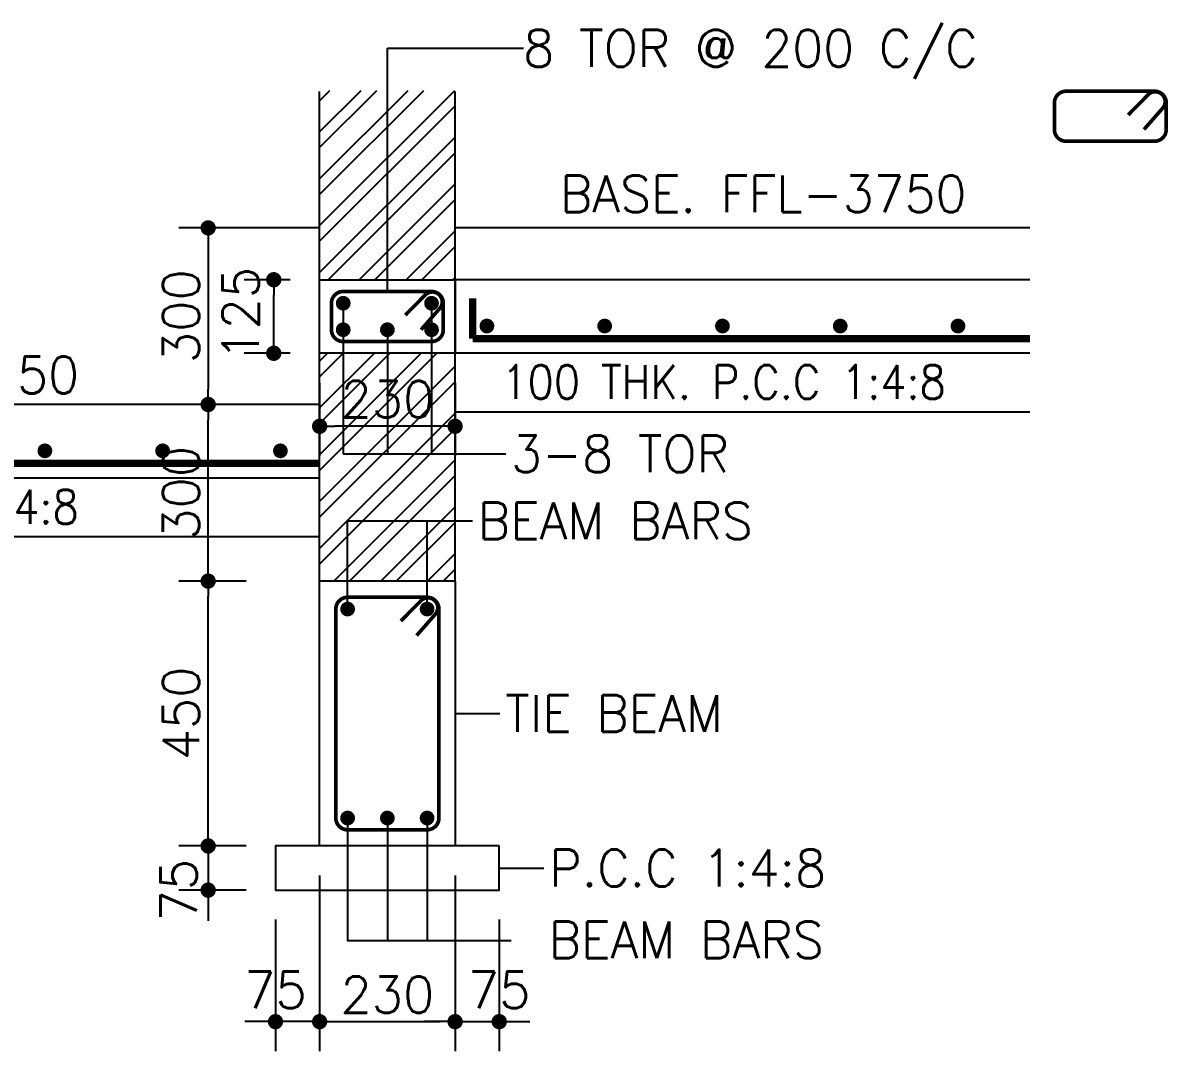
# Model space of a CAD drawing. Extents: x -200722 to 834823, y -494970 to 88783.
# Drawn here: x 295228 to 303007, y -314654 to -307667 of the extents above; entities that cross this region are included whole.
import ezdxf
from ezdxf.enums import TextEntityAlignment as Align

# ---------------------------------------------------------------- set-up
doc = ezdxf.new("R2010")
doc.units = 0
doc.header["$LTSCALE"] = 100
doc.header["$MEASUREMENT"] = 0
doc.header["$PDMODE"] = 34
doc.layers.get('0').update_dxf_attribs({"linetype": 'CONTINUOUS'})
doc.layers.get('DEFPOINTS').update_dxf_attribs({"linetype": 'CONTINUOUS'})
for name, color, linetype in [('BEAM', 4, 'CONTINUOUS'), ('STEEL', 6, 'CONTINUOUS'), ('TEXT', 2, 'CONTINUOUS')]:
    doc.layers.add(name, color=color, linetype=linetype)
doc.styles.add('ROMANS', font='romans.shx')
doc.styles.get("Standard").update_dxf_attribs({"font": 'simplex.shx'})
doc.dimstyles.new('STANDARD$0', dxfattribs={"dimtxt": 2.5, "dimasz": 2.5, "dimexe": 2, "dimexo": 0.7, "dimgap": 0.9, "dimtad": 1, "dimdec": 0, "dimdsep": 46, "dimtxsty": 'ROMANS', "dimcen": 0.09, "dimclrd": 4, "dimclre": 4, "dimclrt": 3, "dimadec": 0, "dimazin": 0, "dimtfac": 1, "dimtdec": 0, "dimtmove": 0, "dimatfit": 3, "dimfxl": 1, "dimtolj": 1, "dimtzin": 0, "dimarcsym": 0})

# ---------------------------------------------------------------- blocks, each defined once
blk = doc.blocks.new('DOT')
at = {"color": 0, "linetype": 'ByBlock'}
blk.add_line((-0.5, 0), (-1, 0), dxfattribs=at)
at = {"color": 0, "linetype": 'ByBlock', "const_width": 0.5}
blk.add_lwpolyline([(-0.25, 0, 1), (0.25, 0, 1)], format="xyb", close=True, dxfattribs=at)
blk = doc.blocks.new('*D1670')
at = {"layer": 'BEAM', "color": 0, "lineweight": -2, "transparency": 16777216}
for p, q in [((297243.3, -313460.3), (297243.3, -314654.1)), ((298163.3, -313460.3), (298163.3, -314654.1)), ((297347.3, -314454.1), (298059.3, -314454.1))]:
    blk.add_line(p, q, dxfattribs=at)
at = {"layer": 'DEFPOINTS', "color": 0, "lineweight": -3, "transparency": 16777216}
for p in [(297243.3, -313260.3), (298163.3, -313260.3), (298163.3, -314454.1)]:
    blk.add_point(p, dxfattribs=at)
at = {"layer": 'BEAM', "color": 0, "lineweight": -2, "transparency": 16777216, "xscale": 104, "yscale": 104, "zscale": 104, "rotation": 180}
blk.add_blockref('DOT', (297243.3, -314454.1), dxfattribs=at)
at = {"layer": 'BEAM', "color": 0, "lineweight": -2, "transparency": 16777216, "xscale": 104, "yscale": 104, "zscale": 104}
blk.add_blockref('DOT', (298163.3, -314454.1), dxfattribs=at)
at = {"layer": 'BEAM', "color": 0, "transparency": 16777216, "insert": (297703.3, -314270.1), "char_height": 248, "attachment_point": 5}
blk.add_mtext('\\A1;230', dxfattribs=at)
blk = doc.blocks.new('_DOT')
at = {"color": 0, "linetype": 'ByBlock'}
blk.add_line((-0.5, 0), (-1, 0), dxfattribs=at)
at = {"color": 0, "linetype": 'ByBlock', "const_width": 0.5}
blk.add_lwpolyline([(-0.25, 0, 1), (0.25, 0, 1)], format="xyb", close=True, dxfattribs=at)
blk = doc.blocks.new('*D1671')
at = {"layer": 'BEAM', "color": 0, "lineweight": -2, "transparency": 16777216}
for p, q in [((296743.3, -311460.3), (296286, -311460.3)), ((296486, -313156.3), (296486, -311564.3)), ((296743.3, -313260.3), (296286, -313260.3))]:
    blk.add_line(p, q, dxfattribs=at)
at = {"layer": 'DEFPOINTS', "color": 0, "lineweight": -3, "transparency": 16777216}
for p in [(296486, -311460.3), (296943.3, -311460.3), (296943.3, -313260.3)]:
    blk.add_point(p, dxfattribs=at)
at = {"layer": 'BEAM', "color": 0, "lineweight": -2, "transparency": 16777216, "xscale": 104, "yscale": 104, "zscale": 104}
for p, rotation in [((296486, -311460.3), 90), ((296486, -313260.3), 270)]:
    blk.add_blockref('DOT', p, dxfattribs=dict(at, rotation=rotation))
at = {"layer": 'BEAM', "color": 0, "transparency": 16777216, "insert": (296302, -312360.3), "char_height": 248, "attachment_point": 5, "rotation": 90}
blk.add_mtext('\\A1;450', dxfattribs=at)
blk = doc.blocks.new('*D1672')
at = {"layer": 'BEAM', "color": 0, "lineweight": -2, "transparency": 16777216}
for p, q in [((298163.3, -313760.3), (298163.3, -314654.1)), ((298463.3, -313760.3), (298463.3, -314654.1)), ((298059.3, -314454.1), (297955.3, -314454.1)), ((298163.3, -314454.1), (298463.3, -314454.1)), ((298567.3, -314454.1), (298671.3, -314454.1))]:
    blk.add_line(p, q, dxfattribs=at)
at = {"layer": 'DEFPOINTS', "color": 0, "lineweight": -3, "transparency": 16777216}
for p in [(298163.3, -313560.3), (298463.3, -313560.3), (298463.3, -314454.1)]:
    blk.add_point(p, dxfattribs=at)
at = {"layer": 'BEAM', "color": 0, "lineweight": -2, "transparency": 16777216, "xscale": 104, "yscale": 104, "zscale": 104}
blk.add_blockref('DOT', (298163.3, -314454.1), dxfattribs=at)
at = {"layer": 'BEAM', "color": 0, "lineweight": -2, "transparency": 16777216, "xscale": 104, "yscale": 104, "zscale": 104, "rotation": 180}
blk.add_blockref('DOT', (298463.3, -314454.1), dxfattribs=at)
at = {"layer": 'BEAM', "color": 0, "transparency": 16777216, "insert": (298463.3, -314238.3), "char_height": 248, "attachment_point": 5}
blk.add_mtext('\\A1;75', dxfattribs=at)
blk = doc.blocks.new('*D1673')
at = {"layer": 'BEAM', "color": 0, "lineweight": -2, "transparency": 16777216}
for p, q in [((296943.3, -313760.3), (296943.3, -314654.1)), ((297243.3, -313760.3), (297243.3, -314654.1)), ((296839.3, -314454.1), (296735.3, -314454.1)), ((297243.3, -314454.1), (296943.3, -314454.1)), ((297347.3, -314454.1), (297451.3, -314454.1))]:
    blk.add_line(p, q, dxfattribs=at)
at = {"layer": 'DEFPOINTS', "color": 0, "lineweight": -3, "transparency": 16777216}
for p in [(296943.3, -313560.3), (297243.3, -313560.3), (296943.3, -314454.1)]:
    blk.add_point(p, dxfattribs=at)
at = {"layer": 'BEAM', "color": 0, "lineweight": -2, "transparency": 16777216, "xscale": 104, "yscale": 104, "zscale": 104}
blk.add_blockref('DOT', (296943.3, -314454.1), dxfattribs=at)
at = {"layer": 'BEAM', "color": 0, "lineweight": -2, "transparency": 16777216, "xscale": 104, "yscale": 104, "zscale": 104, "rotation": 180}
blk.add_blockref('DOT', (297243.3, -314454.1), dxfattribs=at)
at = {"layer": 'BEAM', "color": 0, "transparency": 16777216, "insert": (296943.3, -314238.3), "char_height": 248, "attachment_point": 5}
blk.add_mtext('\\A1;75', dxfattribs=at)
blk = doc.blocks.new('*D1674')
at = {"layer": 'BEAM', "color": 0, "lineweight": -2, "transparency": 16777216}
for p, q in [((296486, -313156.3), (296486, -313052.3)), ((296743.3, -313260.3), (296286, -313260.3)), ((296486, -313260.3), (296486, -313560.3)), ((296743.3, -313560.3), (296286, -313560.3)), ((296486, -313664.3), (296486, -313768.3))]:
    blk.add_line(p, q, dxfattribs=at)
at = {"layer": 'DEFPOINTS', "color": 0, "lineweight": -3, "transparency": 16777216}
for p in [(296943.3, -313260.3), (296486, -313560.3), (296943.3, -313560.3)]:
    blk.add_point(p, dxfattribs=at)
at = {"layer": 'BEAM', "color": 0, "lineweight": -2, "transparency": 16777216, "xscale": 104, "yscale": 104, "zscale": 104}
for p, rotation in [((296486, -313260.3), 270), ((296486, -313560.3), 90)]:
    blk.add_blockref('DOT', p, dxfattribs=dict(at, rotation=rotation))
at = {"layer": 'BEAM', "color": 0, "transparency": 16777216, "insert": (296286, -313560.3), "char_height": 248, "attachment_point": 5, "rotation": 90}
blk.add_mtext('\\A1;75', dxfattribs=at)
blk = doc.blocks.new('*D1675')
at = {"layer": 'BEAM', "color": 0, "lineweight": -2, "transparency": 16777216}
for p, q in [((296743.3, -309060.3), (296286, -309060.3)), ((296486, -309164.3), (296486, -310156.3)), ((296743.3, -310260.3), (296286, -310260.3))]:
    blk.add_line(p, q, dxfattribs=at)
at = {"layer": 'DEFPOINTS', "color": 0, "lineweight": -3, "transparency": 16777216}
for p in [(296943.3, -309060.3), (296486, -310260.3), (296943.3, -310260.3)]:
    blk.add_point(p, dxfattribs=at)
at = {"layer": 'BEAM', "color": 0, "lineweight": -2, "transparency": 16777216, "xscale": 104, "yscale": 104, "zscale": 104}
for p, rotation in [((296486, -309060.3), 90), ((296486, -310260.3), 270)]:
    blk.add_blockref('DOT', p, dxfattribs=dict(at, rotation=rotation))
at = {"layer": 'BEAM', "color": 0, "transparency": 16777216, "insert": (296302, -309660.3), "char_height": 248, "attachment_point": 5, "rotation": 90}
blk.add_mtext('\\A1;300', dxfattribs=at)
blk = doc.blocks.new('*D1676')
at = {"layer": 'BEAM', "color": 0, "lineweight": -2, "transparency": 16777216}
for p, q in [((297243.3, -310112.3), (297243.3, -310608.4)), ((298163.3, -310112.3), (298163.3, -310608.4)), ((298059.3, -310408.4), (297347.3, -310408.4))]:
    blk.add_line(p, q, dxfattribs=at)
at = {"layer": 'DEFPOINTS', "color": 0, "lineweight": -3, "transparency": 16777216}
for p in [(297243.3, -309912.3), (298163.3, -309912.3), (297243.3, -310408.4)]:
    blk.add_point(p, dxfattribs=at)
at = {"layer": 'BEAM', "color": 0, "lineweight": -2, "transparency": 16777216, "xscale": 104, "yscale": 104, "zscale": 104, "rotation": 180}
blk.add_blockref('DOT', (297243.3, -310408.4), dxfattribs=at)
at = {"layer": 'BEAM', "color": 0, "lineweight": -2, "transparency": 16777216, "xscale": 104, "yscale": 104, "zscale": 104}
blk.add_blockref('DOT', (298163.3, -310408.4), dxfattribs=at)
at = {"layer": 'BEAM', "color": 0, "transparency": 16777216, "insert": (297703.3, -310224.4), "char_height": 248, "attachment_point": 5}
blk.add_mtext('\\A1;230', dxfattribs=at)
blk = doc.blocks.new('*D1677')
at = {"layer": 'BEAM', "color": 0, "lineweight": -2, "transparency": 16777216}
for p, q in [((297043.3, -309412.3), (296731.6, -309412.3)), ((296931.6, -309808.3), (296931.6, -309516.3)), ((297043.3, -309912.3), (296731.6, -309912.3))]:
    blk.add_line(p, q, dxfattribs=at)
at = {"layer": 'DEFPOINTS', "color": 0, "lineweight": -3, "transparency": 16777216}
for p in [(296931.6, -309412.3), (297243.3, -309412.3), (297243.3, -309912.3)]:
    blk.add_point(p, dxfattribs=at)
at = {"layer": 'BEAM', "color": 0, "lineweight": -2, "transparency": 16777216, "xscale": 104, "yscale": 104, "zscale": 104}
for p, rotation in [((296931.6, -309412.3), 90), ((296931.6, -309912.3), 270)]:
    blk.add_blockref('DOT', p, dxfattribs=dict(at, rotation=rotation))
at = {"layer": 'BEAM', "color": 0, "transparency": 16777216, "insert": (296706.8, -309643.7), "char_height": 248, "attachment_point": 5, "rotation": 90}
blk.add_mtext('\\A1;125', dxfattribs=at)
blk = doc.blocks.new('*D2174')
at = {"layer": 'BEAM', "color": 0, "lineweight": -2, "transparency": 16777216}
for p, q in [((296743.3, -310260.3), (296286, -310260.3)), ((296486, -311356.3), (296486, -310364.3)), ((296743.3, -311460.3), (296286, -311460.3))]:
    blk.add_line(p, q, dxfattribs=at)
at = {"layer": 'DEFPOINTS', "color": 0, "lineweight": -3, "transparency": 16777216}
for p in [(296486, -310260.3), (296943.3, -310260.3), (296943.3, -311460.3)]:
    blk.add_point(p, dxfattribs=at)
at = {"layer": 'BEAM', "color": 0, "lineweight": -2, "transparency": 16777216, "xscale": 104, "yscale": 104, "zscale": 104}
for p, rotation in [((296486, -310260.3), 90), ((296486, -311460.3), 270)]:
    blk.add_blockref('DOT', p, dxfattribs=dict(at, rotation=rotation))
at = {"layer": 'BEAM', "color": 0, "transparency": 16777216, "insert": (296302, -310860.3), "char_height": 248, "attachment_point": 5, "rotation": 90}
blk.add_mtext('\\A1;300', dxfattribs=at)

msp = doc.modelspace()

# ---------------------------------------------------------------- hatches: boundary and pattern name
at = {"ltscale": 0.4}
h = msp.add_hatch(dxfattribs=at)
h.set_pattern_fill('ANSI32', color=8, scale=600, style=0)
h.set_pattern_definition([(45, (53862.65, 112608.36), (-159.09903, 159.09903), []), (45, (53968.72, 112608.36), (-159.09903, 159.09903), [])])
h.paths.add_polyline_path([(298163.3, -308126.2), (297703.3, -308126.2), (297703.3, -309412.3), (298163.3, -309412.3)])
h.paths.add_polyline_path([(297703.3, -308126.2), (297243.3, -308126.2), (297243.3, -309412.3), (297703.3, -309412.3)])
h = msp.add_hatch(dxfattribs=at)
h.set_pattern_fill('ANSI32', color=8, scale=600, style=0)
h.set_pattern_definition([(45, (53862.65, 112960.36), (-159.09903, 159.09903), []), (45, (53968.72, 112960.36), (-159.09903, 159.09903), [])])
h.paths.add_polyline_path([(297243.3, -311460.3), (297433.3, -311460.3), (297433.3, -310698.7), (298163.3, -310698.7), (298163.3, -309912.3), (297243.3, -309912.3)])
h.paths.add_polyline_path([(298163.3, -310698.7), (297973.3, -310698.7), (297973.3, -311460.3), (298163.3, -311460.3)])
h.paths.add_polyline_path([(297973.3, -311460.3), (297973.3, -310698.7), (297433.3, -310698.7), (297433.3, -311460.3)], flags=17)

# ---------------------------------------------------------------- linework, layer by layer
at = {"color": 1, "ltscale": 0.4}
for p, q in [((297243.3, -311460.3), (297243.3, -308132.9)), ((298163.3, -311460.3), (298163.3, -308132.9))]:
    msp.add_line(p, q, dxfattribs=at)
at = {"color": 18, "ltscale": 0.4, "true_color": 0x000000}
msp.add_lwpolyline([(297243.3, -309912.3), (297243.3, -309412.3)], dxfattribs=at)
at = {"layer": 'BEAM', "color": 18, "true_color": 0x000000}
for p, q in [((297243.3, -309060.3), (296286, -309060.3)), ((302068.2, -309412.3), (298163.3, -309412.3)), ((302068.2, -309912.3), (298163.3, -309912.3)), ((297243.3, -310260.3), (292514, -310260.3)), ((302068.2, -310312.3), (298163.3, -310312.3)), ((297243.3, -310760.3), (292514, -310760.3)), ((297243.3, -311160.3), (292514, -311160.3)), ((298163.3, -311460.3), (297243.3, -311460.3)), ((297243.3, -313260.3), (297243.3, -311460.3)), ((298163.3, -311460.3), (298163.3, -313260.3)), ((298163.3, -313260.3), (297243.3, -313260.3))]:
    msp.add_line(p, q, dxfattribs=at)
at = {"layer": 'BEAM', "color": 8}
msp.add_line((302068.2, -309060.3), (298163.3, -309060.3), dxfattribs=at)
msp.add_line((302068.2, -309060.3), (298163.3, -309060.3), dxfattribs=at)
at = {"layer": 'BEAM', "color": 18, "true_color": 0x000000}
for points in [[(297243.3, -309412.3), (298163.3, -309412.3), (298163.3, -309912.3), (297243.3, -309912.3)], [(298463.3, -313260.3), (296943.3, -313260.3), (296943.3, -313560.3), (298463.3, -313560.3)]]:
    msp.add_lwpolyline(points, close=True, dxfattribs=at)
msp.add_lwpolyline([(298163.3, -312060.3), (298163.3, -313260.3)], dxfattribs=at)
at = {"layer": 'STEEL', "color": 18, "true_color": 0x000000}
for points, const_width in [([(302314.1, -308131.4), (302914.1, -308131.4, -0.414214), (302994.1, -308211.4), (302994.1, -308391.4, -0.414214), (302914.1, -308471.4), (302314.1, -308471.4, -0.414214), (302234.1, -308391.4), (302234.1, -308211.4, -0.414214)], 25), ([(297403.3, -309492.3), (298003.3, -309492.3, -0.414214), (298083.3, -309572.3), (298083.3, -309752.3, -0.414214), (298003.3, -309832.3), (297403.3, -309832.3, -0.414214), (297323.3, -309752.3), (297323.3, -309572.3, -0.414214)], 25), ([(297428.3, -309572.3, -1), (297378.3, -309572.3, -1)], 50), ([(297978.3, -309572.3, 1), (298028.3, -309572.3, 1)], 50), ([(297428.3, -309752.3, 1), (297378.3, -309752.3, 1)], 50), ([(297678.3, -309752.3, -1), (297728.3, -309752.3, -1)], 50), ([(297978.3, -309752.3, -1), (298028.3, -309752.3, -1)], 50), ([(297433.3, -311570.3), (297973.3, -311570.3, -0.414214), (298053.3, -311650.3), (298053.3, -313070.3, -0.414214), (297973.3, -313150.3), (297433.3, -313150.3, -0.414214), (297353.3, -313070.3), (297353.3, -311650.3, -0.414214)], 25.4), ([(297408.3, -311650.3, 1), (297458.3, -311650.3, 1)], 50), ([(297948.3, -311650.3, 1), (297998.3, -311650.3, 1)], 50), ([(297408.3, -313070.3, -1), (297458.3, -313070.3, -1)], 50), ([(297678.3, -313070.3, -1), (297728.3, -313070.3, -1)], 50), ([(297948.3, -313070.3, -1), (297998.3, -313070.3, -1)], 50)]:
    msp.add_lwpolyline(points, format="xyb", close=True, dxfattribs=dict(at, const_width=const_width))
at = {"layer": 'STEEL', "color": 18, "true_color": 0x000000, "const_width": 25}
for points in [[(302735.5, -308292.4), (302875.9, -308150.6, -0.924516), (302970.2, -308246.3), (302842.9, -308391.3, -122.114008)], [(297824.8, -309653.2), (297965.2, -309511.4, -0.924516), (298059.4, -309607.1), (297932.1, -309752.1, -122.114008)], [(297794.8, -311731.2), (297935.2, -311589.4, -0.924516), (298029.4, -311685.1), (297902.1, -311830.1, -122.114008)]]:
    msp.add_lwpolyline(points, format="xyb", dxfattribs=at)
at = {"layer": 'STEEL', "color": 18, "lineweight": -3, "ltscale": 0.4, "true_color": 0x000000, "const_width": 50.8, "elevation": 15186.6}
for points in [[(298283.1, -309812.3), (298283.1, -309538.5)], [(302068.2, -309812.3), (298283.1, -309812.3)], [(297243.3, -310660.3), (292514, -310660.3)]]:
    msp.add_lwpolyline(points, dxfattribs=at)
at = {"layer": 'STEEL', "color": 18, "lineweight": -3, "ltscale": 0.4, "true_color": 0x000000, "const_width": 50, "elevation": -12170.8}
for points in [[(298354.4, -309727.1, -1), (298404.4, -309727.1, -1)], [(299154.4, -309727.1, -1), (299204.4, -309727.1, -1)], [(299954.4, -309727.1, -1), (300004.4, -309727.1, -1)], [(300754.4, -309727.1, -1), (300804.4, -309727.1, -1)], [(301554.4, -309727.1, -1), (301604.4, -309727.1, -1)], [(295351.8, -310575.1, -1), (295401.8, -310575.1, -1)], [(296151.8, -310575.1, -1), (296201.8, -310575.1, -1)], [(296951.8, -310575.1, -1), (297001.8, -310575.1, -1)]]:
    msp.add_lwpolyline(points, format="xyb", close=True, dxfattribs=at)
at = {"layer": 'TEXT', "color": 18, "true_color": 0x000000}
for p, q in [((297703.3, -309492.3), (297703.3, -307839.8)), ((297703.3, -307839.8), (298627, -307839.8)), ((297403.3, -309572.3), (297403.3, -310595.7)), ((298003.3, -309572.3), (298003.3, -310595.7)), ((297703.3, -309752.3), (297703.3, -310595.7)), ((297403.3, -310595.7), (298507, -310595.7))]:
    msp.add_line(p, q, dxfattribs=at)
for points in [[(297433.3, -311650.3), (297433.3, -311050.7), (298280.8, -311050.7)], [(297973.3, -311650.3), (297973.3, -311050.7)], [(297433.3, -313070.3), (297433.3, -313903.6), (298544.9, -313903.6)], [(297703.3, -313070.3), (297703.3, -313903.6)], [(297973.3, -313070.3), (297973.3, -313903.6)], [(298463.3, -313410.3), (298766.8, -313410.3)]]:
    msp.add_lwpolyline(points, dxfattribs=at)
at = {"layer": 'TEXT', "color": 18, "true_color": 0x000000, "elevation": 0}
msp.add_lwpolyline([(298163.3, -312360.3), (298466.8, -312360.3)], dxfattribs=at)

# ---------------------------------------------------------------- texts
at = {"layer": 'TEXT', "color": 18, "true_color": 0x000000, "width": 0.98}
for s, p in [('8 TOR @ 200 C/C', (298627, -307839.8)), ('BASE. FFL-3750', (298875.3, -308829.2, 8055.9)), ('BASE. FFL-4050', (292847, -310059.4, 8055.9)), ('3-8 TOR', (298543.4, -310595.7)), ('BEAM BARS', (298317.2, -311050.7)), ('TIE BEAM', (298503.2, -312360.3)), ('P.C.C 1:4:8', (298803.2, -313410.3)), ('BEAM BARS', (298798.8, -313897.4))]:
    msp.add_text(s, height=250, dxfattribs=at).set_placement(p, align=Align.MIDDLE_LEFT)
at = {"layer": 'TEXT', "color": 18, "ltscale": 5, "true_color": 0x000000, "style": 'ROMANS', "width": 0.9}
for p in [(298479.3, -310107.5, 24765.2), (292589.6, -310955.5, 24765.2)]:
    msp.add_text('100 THK. P.C.C 1:4:8', height=230, dxfattribs=at).set_placement(p, align=Align.MIDDLE_LEFT)

# ---------------------------------------------------------------- dimensions: what is measured, and where the dimension line sits
at = {"layer": 'BEAM', "color": 18, "true_color": 0x000000}
for base, p1, p2, angle, picture, middle in [((296486, -310260.3), (296943.3, -309060.3), (296943.3, -310260.3), 270, '*D1675', (296302, -309660.3)), ((296486, -310260.3), (296943.3, -311460.3), (296943.3, -310260.3), 90, '*D2174', (296302, -310860.3)), ((296486, -311460.3), (296943.3, -313260.3), (296943.3, -311460.3), 90, '*D1671', (296302, -312360.3))]:
    dim = msp.add_linear_dim(base=base, p1=p1, p2=p2, angle=angle, dimstyle='STANDARD$0', override={"dimscale": 8, "dimtxt": 31, "dimasz": 13, "dimexe": 25, "dimexo": 25, "dimgap": 7.5, "dimdec": 0, "dimlfac": 0.25, "dimzin": 3, "dimtxsty": 'Standard', "dimblk": 'DOT', "dimcen": 3, "dimdle": 4, "dimclrd": 0, "dimclre": 0, "dimclrt": 0, "dimtdec": 0, "dimtmove": 2, "dimldrblk": 'DOT', "dimtzin": 3}, dxfattribs=at)
    dim.commit()
    dim.dimension.update_dxf_attribs({"geometry": picture, "text_midpoint": middle})
for base, p1, p2, angle, override, picture, middle in [((296931.6, -309412.3), (297243.3, -309912.3), (297243.3, -309412.3), 90, {"dimscale": 8, "dimtxt": 31, "dimasz": 13, "dimexe": 25, "dimexo": 25, "dimgap": 7.5, "dimlfac": 0.25, "dimzin": 3, "dimtxsty": 'Standard', "dimblk": 'DOT', "dimcen": 3, "dimdle": 4, "dimclrd": 0, "dimclre": 0, "dimclrt": 0, "dimtmove": 2, "dimldrblk": 'DOT', "dimtzin": 3}, '*D1677', (296706.8, -309643.7)), ((296486, -313560.3), (296943.3, -313260.3), (296943.3, -313560.3), 270, {"dimscale": 8, "dimtxt": 31, "dimasz": 13, "dimexe": 25, "dimexo": 25, "dimgap": 7.5, "dimdec": 0, "dimlfac": 0.25, "dimzin": 3, "dimtxsty": 'Standard', "dimblk": 'DOT', "dimcen": 3, "dimdle": 4, "dimclrd": 0, "dimclre": 0, "dimclrt": 0, "dimtdec": 0, "dimtmove": 2, "dimldrblk": 'DOT', "dimtzin": 3}, '*D1674', (296286, -313560.3)), ((296943.3, -314454.1), (297243.3, -313560.3), (296943.3, -313560.3), 180, {"dimscale": 8, "dimtxt": 31, "dimasz": 13, "dimexe": 25, "dimexo": 25, "dimgap": 7.5, "dimdec": 0, "dimlfac": 0.25, "dimzin": 3, "dimtxsty": 'Standard', "dimblk": 'DOT', "dimcen": 3, "dimdle": 4, "dimclrd": 0, "dimclre": 0, "dimclrt": 0, "dimtdec": 0, "dimtmove": 2, "dimldrblk": 'DOT', "dimtzin": 3}, '*D1673', (296943.3, -314238.3))]:
    dim = msp.add_linear_dim(base=base, p1=p1, p2=p2, angle=angle, dimstyle='STANDARD$0', override=override, dxfattribs=at)
    dim.commit()
    dim.dimension.update_dxf_attribs({"geometry": picture, "text_midpoint": middle, "dimtype": 160})
for base, p1, p2, override, picture, middle in [((297243.3, -310408.4), (298163.3, -309912.3), (297243.3, -309912.3), {"dimscale": 8, "dimtxt": 31, "dimasz": 13, "dimexe": 25, "dimexo": 25, "dimgap": 7.5, "dimlfac": 0.25, "dimzin": 3, "dimtxsty": 'Standard', "dimblk": 'DOT', "dimcen": 3, "dimdle": 4, "dimclrd": 0, "dimclre": 0, "dimclrt": 0, "dimtmove": 2, "dimldrblk": 'DOT', "dimtzin": 3}, '*D1676', (297703.3, -310224.4)), ((298163.3, -314454.1), (297243.3, -313260.3), (298163.3, -313260.3), {"dimscale": 8, "dimtxt": 31, "dimasz": 13, "dimexe": 25, "dimexo": 25, "dimgap": 7.5, "dimdec": 0, "dimlfac": 0.25, "dimzin": 3, "dimtxsty": 'Standard', "dimblk": 'DOT', "dimcen": 3, "dimdle": 4, "dimclrd": 0, "dimclre": 0, "dimclrt": 0, "dimtdec": 0, "dimtmove": 2, "dimldrblk": 'DOT', "dimtzin": 3}, '*D1670', (297703.3, -314270.1))]:
    dim = msp.add_linear_dim(base=base, p1=p1, p2=p2, dimstyle='STANDARD$0', override=override, dxfattribs=at)
    dim.commit()
    dim.dimension.update_dxf_attribs({"geometry": picture, "text_midpoint": middle})
dim = msp.add_linear_dim(base=(298463.3, -314454.1), p1=(298163.3, -313560.3), p2=(298463.3, -313560.3), dimstyle='STANDARD$0', override={"dimscale": 8, "dimtxt": 31, "dimasz": 13, "dimexe": 25, "dimexo": 25, "dimgap": 7.5, "dimdec": 0, "dimlfac": 0.25, "dimzin": 3, "dimtxsty": 'Standard', "dimblk": 'DOT', "dimcen": 3, "dimdle": 4, "dimclrd": 0, "dimclre": 0, "dimclrt": 0, "dimtdec": 0, "dimtmove": 2, "dimldrblk": 'DOT', "dimtzin": 3}, dxfattribs=at)
dim.commit()
dim.dimension.update_dxf_attribs({"geometry": '*D1672', "text_midpoint": (298463.3, -314238.3), "dimtype": 160})

doc.saveas('drawing.dxf')
